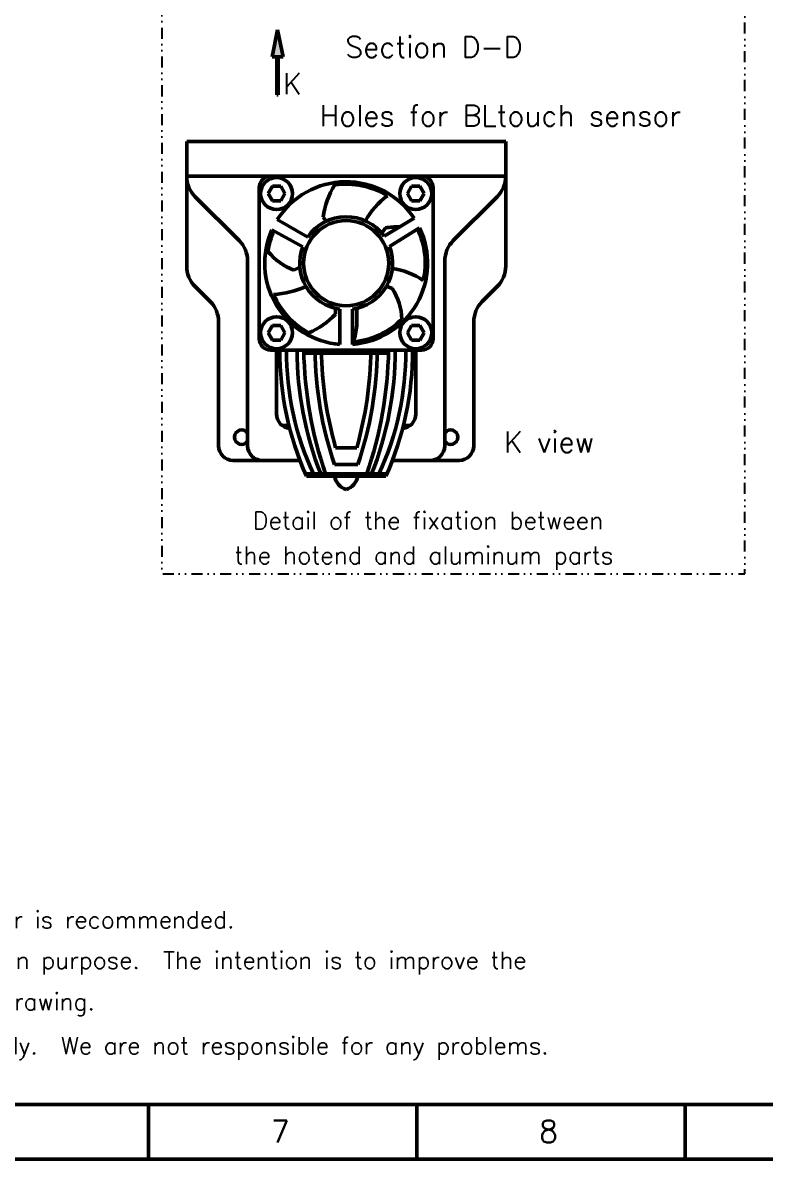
# Model space of a CAD drawing. Extents: x 22021 to 22715, y -7306 to -6812.
# Drawn here: x 22276.6 to 22404.6, y -7306 to -7110.1 of the extents above; entities that cross this region are included whole.
import ezdxf

# ---------------------------------------------------------------- set-up
doc = ezdxf.new("R2010")
doc.units = 0
doc.linetypes.add('DIVIDETINY', pattern=[4.7625, 1.905, -0.9525, 0, -0.9525, 0, -0.9525])
for name, color, linetype, lineweight in [('Cooler', 7, 'Continuous', 50), ('Extrusora', 4, 'Continuous', 50), ('Fixação e Transmissão', 5, 'Continuous', 50), ('Guias', 30, 'Continuous', 50), ('Hotend', 4, 'Continuous', 50), ('Perfis e Cantoneiras', 2, 'Continuous', 50), ('Peças Usinadas', 120, 'Continuous', 50)]:
    doc.layers.add(name, color=color, linetype=linetype, lineweight=lineweight)
doc.layers.add('Cotas', color=90, linetype='Continuous')
doc.layers.add('Detalhe', color=132, linetype='DIVIDETINY')
doc.styles.get("Standard").update_dxf_attribs({"font": 'romans.shx'})

msp = doc.modelspace()

# ---------------------------------------------------------------- hatches: boundary and pattern name
at = {"layer": 'Perfis e Cantoneiras'}
h = msp.add_hatch(color=130, dxfattribs=at)
h.dxf.hatch_style = 1
h.paths.add_polyline_path([(22319.572, -7115.91), (22320.522, -7111.296), (22321.473, -7115.91), (22320.522, -7115.91), (22319.572, -7115.91)])
h = msp.add_hatch(color=130, dxfattribs=at)
h.dxf.hatch_style = 1
h.paths.add_polyline_path([(22320.41, -7122.485), (22320.41, -7115.91), (22320.635, -7115.91), (22320.635, -7122.485), (22320.41, -7122.485)])

# ---------------------------------------------------------------- linework, layer by layer
at = {"layer": 'Cooler'}
for p, q in [((22319.345, -7136.507), (22345.345, -7136.507)), ((22317.345, -7164.507), (22317.345, -7138.507)), ((22347.345, -7164.507), (22347.345, -7138.507)), ((22325.723, -7147.004), (22320.475, -7144.007)), ((22328.879, -7144.288), (22328.372, -7143.574)), ((22338.872, -7146.867), (22344.058, -7143.763)), ((22324.849, -7148.69), (22319.545, -7145.735)), ((22339.114, -7145.421), (22338.478, -7146.357)), ((22339.823, -7148.642), (22344.998, -7145.419)), ((22324.368, -7152.204), (22323.319, -7152.727)), ((22339.293, -7155.489), (22340.302, -7155.897)), ((22330.502, -7159.3), (22330.502, -7160.285)), ((22331.279, -7159.444), (22331.279, -7165.508)), ((22331.279, -7159.444), (22331.279, -7165.508)), ((22331.279, -7159.444), (22331.279, -7165.508)), ((22331.279, -7159.444), (22331.279, -7165.508)), ((22333.412, -7159.444), (22333.412, -7165.508)), ((22333.412, -7159.444), (22333.412, -7165.508)), ((22333.412, -7159.444), (22333.412, -7165.508)), ((22333.412, -7159.444), (22333.412, -7165.508)), ((22334.159, -7159.307), (22334.159, -7162.276)), ((22319.345, -7166.507), (22345.345, -7166.507))]:
    msp.add_line(p, q, dxfattribs=at)
msp.add_circle((22332.345, -7151.507), 7.34, dxfattribs=at)
for centre, radius, start, end in [((22319.345, -7138.507), 2, 90, 180), ((22345.345, -7138.507), 2, 0, 90), ((22332.345, -7151.507), 14.041, 33.46937, 147.71276), ((22341.356, -7145.176), 13.083, 146.83369, 172.96727), ((22332.345, -7151.507), 13.627, 58.55471, 98.18665), ((22347.327, -7150.615), 13.311, 126.25777, 151.26445), ((22332.345, -7151.507), 8.008, 35.40626, 145.78797), ((22332.345, -7151.507), 14.041, 155.72926, 265.64284), ((22332.345, -7151.507), 13.627, 155.87698, 171.62844), ((22332.345, -7151.507), 14.041, 274.35716, 25.69448), ((22341.17, -7158.231), 12.974, 88.30526, 99.11667), ((22332.345, -7151.507), 13.627, 347.27172, 25.50472), ((22332.345, -7151.507), 8.008, 277.65538, 20.96237), ((22327.813, -7141.776), 11.837, 220.87987, 247.68479), ((22332.345, -7151.507), 8.008, 159.40502, 262.34462), ((22338.603, -7164.63), 12.325, 55.19447, 82.08081), ((22318.738, -7140.831), 16.128, 273.9172, 294.44357), ((22331.604, -7161.49), 10.34, 1.6986, 32.74614), ((22332.345, -7151.507), 13.627, 203.41186, 241.73855), ((22321.149, -7151.822), 12.614, 292.09042, 317.85989), ((22332.345, -7151.507), 13.627, 275.14613, 314.75689), ((22322.353, -7161.249), 11.851, 341.14274, 355.02797), ((22319.345, -7164.507), 2, 180, 270), ((22345.345, -7164.507), 2, 270, 360)]:
    msp.add_arc(centre, radius, start, end, dxfattribs=at)
at = {"layer": 'Detalhe', "flags": 128}
msp.add_lwpolyline([(22401.098, -7057.626), (22300.554, -7057.626), (22300.554, -7205.05), (22401.098, -7205.05)], close=True, dxfattribs=at)
at = {"layer": 'Extrusora'}
for p in [(22311.432, -7130.507), (22353.259, -7130.507)]:
    msp.add_line(p, (22332.345, -7130.507), dxfattribs=at)
at = {"layer": 'Fixação e Transmissão'}
for p, q in [((22319.624, -7138.257), (22318.902, -7139.507)), ((22321.067, -7138.257), (22321.789, -7139.507)), ((22343.624, -7138.257), (22342.902, -7139.507)), ((22345.067, -7138.257), (22345.789, -7139.507)), ((22319.624, -7140.757), (22318.902, -7139.507)), ((22319.624, -7140.757), (22319.624, -7140.757)), ((22321.067, -7140.757), (22321.789, -7139.507)), ((22343.624, -7140.757), (22342.902, -7139.507)), ((22343.624, -7140.757), (22343.624, -7140.757)), ((22345.067, -7140.757), (22345.789, -7139.507)), ((22347.345, -7139.169), (22347.383, -7139.161)), ((22319.624, -7162.257), (22318.902, -7163.507)), ((22321.067, -7162.257), (22321.789, -7163.507)), ((22343.624, -7162.257), (22342.902, -7163.507)), ((22345.067, -7162.257), (22345.789, -7163.507)), ((22319.624, -7164.757), (22318.902, -7163.507)), ((22321.067, -7164.757), (22321.789, -7163.507)), ((22343.624, -7164.757), (22342.902, -7163.507)), ((22345.067, -7164.757), (22345.789, -7163.507)), ((22319.624, -7164.757), (22319.624, -7164.757)), ((22343.624, -7164.757), (22343.624, -7164.757))]:
    msp.add_line(p, q, dxfattribs=at)
at = {"layer": 'Fixação e Transmissão', "ltscale": 0.1}
for p, q in [((22321.067, -7138.257), (22319.624, -7138.257)), ((22345.067, -7138.257), (22343.624, -7138.257)), ((22321.067, -7140.757), (22319.624, -7140.757)), ((22345.067, -7140.757), (22343.624, -7140.757)), ((22321.067, -7162.257), (22319.624, -7162.257)), ((22345.067, -7162.257), (22343.624, -7162.257)), ((22321.067, -7164.757), (22319.624, -7164.757)), ((22345.067, -7164.757), (22343.624, -7164.757))]:
    msp.add_line(p, q, dxfattribs=at)
at = {"layer": 'Fixação e Transmissão'}
for centre in [(22320.345, -7139.507), (22344.345, -7139.507), (22320.345, -7163.507), (22344.345, -7163.507)]:
    msp.add_circle(centre, 2.75, dxfattribs=at)
at = {"layer": 'Guias'}
for p, q in [((22322.477, -7179.507), (22321.345, -7179.507)), ((22343.345, -7179.507), (22342.214, -7179.507))]:
    msp.add_line(p, q, dxfattribs=at)
at = {"layer": 'Hotend'}
for p, q in [((22330.531, -7183.366), (22332.345, -7183.366)), ((22334.16, -7183.366), (22332.345, -7183.366)), ((22330.307, -7186.219), (22332.345, -7186.219)), ((22334.384, -7186.219), (22332.345, -7186.219)), ((22332.345, -7187.854), (22325.313, -7187.854)), ((22325.49, -7188.257), (22332.345, -7188.257)), ((22326.695, -7187.854), (22327.097, -7188.257)), ((22327.975, -7187.854), (22328.377, -7188.257)), ((22328.782, -7187.854), (22329.185, -7188.257)), ((22332.345, -7187.854), (22339.378, -7187.854)), ((22339.201, -7188.257), (22332.345, -7188.257)), ((22335.908, -7187.854), (22335.506, -7188.257)), ((22336.716, -7187.854), (22336.313, -7188.257)), ((22337.996, -7187.854), (22337.593, -7188.257))]:
    msp.add_line(p, q, dxfattribs=at)
for centre, radius, start, end in [((22374.021, -7166.649), 53.124, 179.84699, 204.00078), ((22372.341, -7166.759), 50.285, 179.71289, 204.80428), ((22381.555, -7166.533), 57.666, 179.97445, 201.69981), ((22394.61, -7165.295), 69.586, 180.99787, 198.91671), ((22392.537, -7165.521), 65.582, 180.86137, 198.39702), ((22393.638, -7165.521), 65.582, 180.86137, 195.78968), ((22271.053, -7165.521), 65.582, 344.21032, 359.13863), ((22272.154, -7165.521), 65.582, 341.60298, 359.13863), ((22270.08, -7165.295), 69.586, 341.08329, 359.00213), ((22283.136, -7166.533), 57.666, 338.30019, 0.02555), ((22292.35, -7166.759), 50.285, 335.19572, 0.28711), ((22290.669, -7166.649), 53.124, 335.99922, 0.15301), ((22333.185, -7187.751), 2.882, 189.53156, 253.0677), ((22331.506, -7187.751), 2.882, 286.9323, 350.46844)]:
    msp.add_arc(centre, radius, start, end, dxfattribs=at)
at = {"layer": 'Perfis e Cantoneiras', "color": 130}
for p, q in [((22320.522, -7111.296), (22319.572, -7115.91)), ((22320.522, -7111.296), (22321.473, -7115.91)), ((22319.572, -7115.91), (22321.473, -7115.91)), ((22320.41, -7115.91), (22320.41, -7122.485)), ((22320.635, -7115.91), (22320.41, -7115.91)), ((22320.635, -7115.91), (22320.635, -7122.485)), ((22320.635, -7122.485), (22320.41, -7122.485))]:
    msp.add_line(p, q, dxfattribs=at)
at = {"layer": 'Peças Usinadas'}
for p, q in [((22359.845, -7130.507), (22304.845, -7130.507)), ((22304.845, -7133.507), (22304.845, -7130.507)), ((22359.845, -7133.507), (22359.845, -7130.507)), ((22304.845, -7152.007), (22304.845, -7133.507)), ((22359.845, -7152.007), (22359.845, -7133.507)), ((22359.845, -7136.507), (22304.845, -7136.507)), ((22306.31, -7140.042), (22313.881, -7147.614)), ((22358.381, -7140.042), (22350.81, -7147.614)), ((22315.345, -7183.007), (22315.345, -7151.149)), ((22349.345, -7183.007), (22349.345, -7151.149)), ((22306.31, -7155.542), (22308.881, -7158.114)), ((22358.381, -7155.542), (22355.81, -7158.114)), ((22310.345, -7183.007), (22310.345, -7161.649)), ((22354.345, -7183.007), (22354.345, -7161.649)), ((22320.345, -7172.007), (22320.345, -7166.507)), ((22325.345, -7167.007), (22325.345, -7166.507)), ((22339.345, -7167.007), (22339.345, -7166.507)), ((22344.345, -7172.007), (22344.345, -7166.507)), ((22320.345, -7172.007), (22320.345, -7177.507)), ((22320.345, -7177.507), (22320.345, -7172.007)), ((22344.345, -7172.007), (22344.345, -7177.507)), ((22344.345, -7177.507), (22344.345, -7172.007)), ((22312.845, -7185.507), (22324.357, -7185.507)), ((22324.357, -7185.507), (22317.845, -7185.507)), ((22346.845, -7185.507), (22340.334, -7185.507)), ((22340.334, -7185.507), (22351.845, -7185.507)), ((22298.256, -7296.563), (22298.256, -7306.013)), ((22344.516, -7296.563), (22344.516, -7306.013)), ((22390.776, -7296.563), (22390.776, -7306.013))]:
    msp.add_line(p, q, dxfattribs=at)
at = {"layer": 'Peças Usinadas', "ltscale": 0.1}
msp.add_line((22325.345, -7167.007), (22339.345, -7167.007), dxfattribs=at)
at = {"layer": 'Peças Usinadas', "flags": 128}
for points in [[(22020.694, -7306.013), (22714.599, -7306.013), (22714.599, -6811.91), (22020.694, -6811.91)], [(22030.144, -7296.563), (22705.149, -7296.563), (22705.149, -6821.36), (22030.144, -6821.36)]]:
    msp.add_lwpolyline(points, close=True, dxfattribs=at)
at = {"layer": 'Peças Usinadas'}
for centre, radius, start, end in [((22309.845, -7136.507), 5, 180, 225), ((22354.845, -7136.507), 5, 315, 360), ((22310.345, -7151.149), 5, 0, 45), ((22354.345, -7151.149), 5, 135, 180), ((22309.845, -7152.007), 5, 180, 225), ((22354.845, -7152.007), 5, 315, 360), ((22305.345, -7161.649), 5, 0, 45), ((22359.345, -7161.649), 5, 135, 180), ((22322.845, -7177.507), 2.5, 180, 264.38607), ((22341.845, -7177.507), 2.5, 275.61393, 360), ((22314.345, -7181.509), 1.25, 36.8699, 323.1301), ((22350.345, -7181.509), 1.25, 216.8699, 143.1301), ((22312.845, -7183.007), 2.5, 180, 270), ((22317.845, -7183.007), 2.5, 180, 270), ((22346.845, -7183.007), 2.5, 270, 360), ((22351.845, -7183.007), 2.5, 270, 360)]:
    msp.add_arc(centre, radius, start, end, dxfattribs=at)

# ---------------------------------------------------------------- texts
at = {"layer": 'Cotas', "color": 40}
msp.add_text('Holes for BLtouch sensor', height=3.6, dxfattribs=at).set_placement((22327.736, -7127.87))
at = {"layer": 'Cotas', "color": 7}
for s, p in [('Detail of the fixation between', (22316.256, -7197.385)), ('the hotend and aluminum parts', (22313.096, -7203.385))]:
    msp.add_text(s, height=3, dxfattribs=at).set_placement(p)
at = {"layer": 'Cotas', "color": 1}
for s, height, p in [('- For all screws and nuts, the use of Loctite 243 blue threadlocker is recommended.', 2.95312, (22137.791, -7266.186)), ('- The representation of the center and dashed lines were hidden on purpose.  The intention is to improve the', 2.953125, (22137.791, -7273.174)), ('understanding of users who have no experience with technical drawing.', 2.95312, (22144.229, -7280.313)), ('- This project is a prototype so it may have flaws. Build responsibly.  We are not responsible for any problems.', 2.953125, (22137.791, -7287.892))]:
    msp.add_text(s, height=height, dxfattribs=at).set_placement(p)
at = {"layer": 'Cotas'}
for s, p in [('7', (22319.372, -7303.105)), ('8', (22365.632, -7303.105))]:
    msp.add_text(s, height=3.78, dxfattribs=at).set_placement(p)
at = {"layer": 'Perfis e Cantoneiras', "color": 130}
for s, p in [('Section D-D', (22332.189, -7116.022)), ('K', (22321.457, -7122.359)), ('K view', (22359.542, -7184.132))]:
    msp.add_text(s, height=3.6, dxfattribs=at).set_placement(p)

doc.saveas('drawing.dxf')
